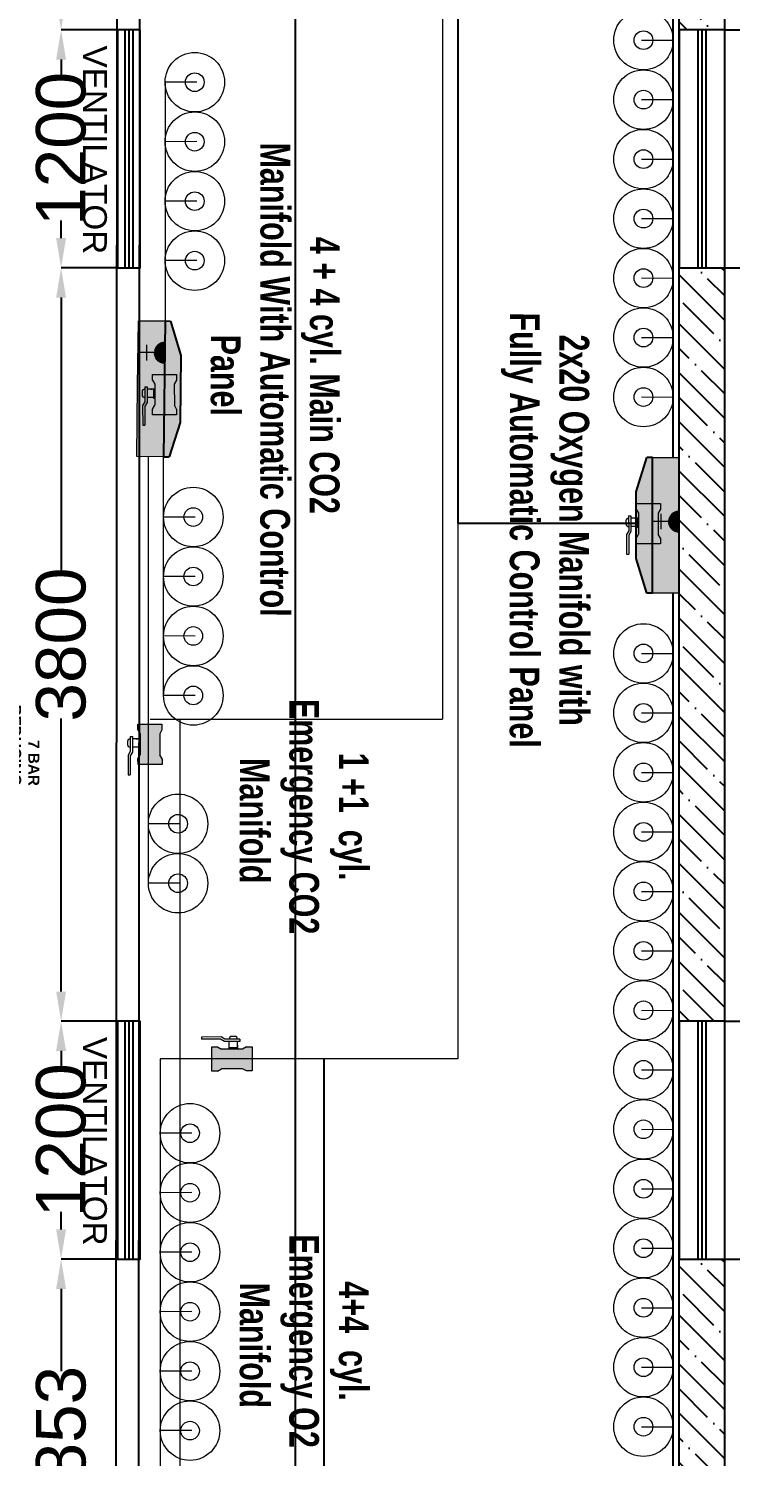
# Model space of a CAD drawing. Header units: metres. Extents: x 11749222 to 11901021, y -3863762 to -3708780.
# Drawn here: x 11754250 to 11757794, y -3724988 to -3717786 of the extents above; entities that cross this region are included whole.
import ezdxf

# ---------------------------------------------------------------- set-up
doc = ezdxf.new("R2010")
doc.units = ezdxf.units.M
doc.header["$MEASUREMENT"] = 0
doc.header["$PDMODE"] = 35
doc.layers.get('0').update_dxf_attribs({"color": 251, "linetype": 'CONTINUOUS'})
doc.layers.get('Defpoints').update_dxf_attribs({"color": 251, "linetype": 'CONTINUOUS'})
for name, color, linetype in [('-AC EQUIP.', 251, 'CONTINUOUS'), ('cont', 7, 'CONTINUOUS'), ('dim ref', 251, 'CONTINUOUS'), ('DOOR', 251, 'CONTINUOUS'), ('EL', 4, 'CONTINUOUS'), ('HS', 251, 'CONTINUOUS'), ('Model-Front', 7, 'CONTINUOUS')]:
    doc.layers.add(name, color=color, linetype=linetype)
for name, color, linetype, lineweight in [('M-OXY-VAC-AIR', 30, 'CONTINUOUS', 18), ('MED O2', 3, 'CONTINUOUS', 9), ('Medi CO2', 30, 'CONTINUOUS', 5), ('MEDI N2O', 5, 'CONTINUOUS', 25), ('MEDI O2', 3, 'CONTINUOUS', 25), ('OXGEN', 90, 'CONTINUOUS', 13)]:
    doc.layers.add(name, color=color, linetype=linetype, lineweight=lineweight)
doc.styles.add('0_RM-NM', font='arial.ttf')
doc.styles.add('FORMATE', font='arialbd.ttf')
doc.styles.add('style3', font='arial.ttf', dxfattribs={"height": 200})
doc.styles.add('TXT4', font='GOTHIC.TTF', dxfattribs={"height": 150})
doc.dimstyles.new('Scale 50', dxfattribs={"dimscale": 0, "dimtxt": 200, "dimasz": 150, "dimexe": 0, "dimexo": 0.1, "dimgap": 0, "dimtad": 0, "dimtoh": 1, "dimdec": 0, "dimzin": 0, "dimdsep": 46, "dimtxsty": '0_RM-NM', "dimcen": 0, "dimdle": 100, "dimclrd": 204, "dimclre": 212, "dimclrt": 224, "dimadec": 0, "dimazin": 0, "dimtfac": 1, "dimtdec": 0, "dimtofl": 0, "dimtmove": 1, "dimatfit": 3, "dimfxl": 0.15, "dimtolj": 1, "dimtzin": 0, "dimlwe": -1, "dimarcsym": 0})

# ---------------------------------------------------------------- blocks, each defined once
blk = doc.blocks.new('A$C5EC920A4')
at = {"ltscale": 5, "true_color": 0x636466}
h = blk.add_hatch(color=251, dxfattribs=at)
h.dxf.hatch_style = 1
h.paths.add_polyline_path([(315, 208.5), (0, 208.5), (0, 78.5), (660, 78.5), (660, 208.5), (315, 208.5), (315, 148.5)])
h.paths.add_polyline_path([(660, 52), (660, 78.5), (0, 78.5), (0, 52), (167.5, 0), (492.5, 0)])
at = {"color": 7, "lineweight": 13, "ltscale": 45}
for p, q in [((315, 208.5), (0, 208.5)), ((0, 208.5), (0, 78.5)), ((660, 208.5), (315, 208.5)), ((660, 78.5), (660, 208.5)), ((0, 78.5), (660, 78.5))]:
    blk.add_line(p, q, dxfattribs=at)
at = {"color": 7, "ltscale": 45}
for p, q in [((0, 78.5), (660, 78.5)), ((0, 78.5), (0, 52)), ((660, 78.5), (660, 52)), ((0, 52), (167.5, 0)), ((492.5, 0), (660, 52)), ((167.5, 0), (492.5, 0))]:
    blk.add_line(p, q, dxfattribs=at)
blk = doc.blocks.new('EL')
at = {"ltscale": 10, "true_color": 0x991b1e}
h = blk.add_hatch(dxfattribs=at)
h.set_pattern_fill('ANSI31', color=244)
h.paths.add_polyline_path([(-50, 0), (50, 0, 1)])
at = {"layer": 'EL', "color": 14, "lineweight": 20}
for p, q in [((-37.5, 87.5), (37.5, 87.5)), ((0, 50), (0, 125)), ((-50, 0), (50, 0))]:
    blk.add_line(p, q, dxfattribs=at)
blk.add_arc((0, 0), 50, 0, 180, dxfattribs=at)
blk = doc.blocks.new('A$C4D064DB7')
at = {"lineweight": 9}
h = blk.add_hatch(color=7, dxfattribs=at)
h.set_gradient(color1=(255, 255, 255), color2=(0, 38, 76), tint=1, name='INVCYLINDER')
h.paths.add_polyline_path([(4.55, 7.11), (3.75, 5.71), (3.75, 3.71), (12.35, 3.71), (12.35, 5.71), (11.55, 7.11), (11.55, 14.68), (12.35, 16.08), (12.35, 18.08), (3.75, 18.08), (3.75, 16.08), (4.55, 14.68)])
at = {"color": 7, "lineweight": 9}
for p, q in [((3.75, 18.08), (12.35, 18.08)), ((3.75, 16.08), (3.75, 18.08)), ((3.75, 16.08), (4.55, 14.68)), ((12.35, 16.08), (11.55, 14.68)), ((12.35, 18.08), (12.35, 16.08)), ((0, 11.9), (0, 10.9)), ((1, 13.69), (1, 8.4)), ((1, 13.69), (1.8, 13.69)), ((1.8, 13.69), (1.8, 8.17)), ((4.05, 12.9), (1.8, 12.9)), ((3.17, 12.9), (3.67, 12.9)), ((4.05, 13.05), (4.05, 9.72)), ((4.05, 13.05), (4.55, 13.05)), ((4.55, 14.68), (4.55, 7.11)), ((11.55, 14.68), (11.55, 7.11)), ((1, 8.4), (0.19, 7.07)), ((0.19, 7.07), (0.19, 0)), ((1.8, 8.17), (0.99, 6.85)), ((0.99, 6.85), (0.99, 0)), ((4.05, 9.9), (1.8, 9.9)), ((3.75, 5.71), (4.55, 7.11)), ((3.75, 3.71), (3.75, 5.71)), ((4.05, 9.72), (4.55, 9.72)), ((12.35, 5.71), (11.55, 7.11)), ((12.35, 5.71), (12.35, 3.71)), ((12.35, 3.71), (3.75, 3.71)), ((0.19, 0), (0.99, 0))]:
    blk.add_line(p, q, dxfattribs=at)
for centre, start, end in [((1, 11.9), 90, 180), ((1, 10.9), 180, 270)]:
    blk.add_arc(centre, 1, start, end, dxfattribs=at)
blk = doc.blocks.new('A$C33F65F14')
at = {"layer": 'Model-Front', "color": 152, "true_color": 0x2776bb}
blk.add_lwpolyline([(0, 337.7), (0, 222.7), (1200, 222.7), (1200, 337.7)], close=True, dxfattribs=at)
for points in [[(0, 300.2), (1200, 300.2)], [(0, 280.2), (1200, 280.2)], [(0, 260.2), (1200, 260.2)]]:
    blk.add_lwpolyline(points, dxfattribs=at)
at = {"layer": 'dim ref', "color": 5, "insert": (79, 169.5), "char_height": 120, "width": 1338.76, "attachment_point": 1, "rotation": 359.99947, "style": 'style3'}
blk.add_mtext('VENTILATOR', dxfattribs=at)
blk = doc.blocks.new('*D47')
at = {"layer": 'Defpoints', "color": 0, "ltscale": 500, "transparency": 16777216}
for p in [(11757764.6, -3713014.8), (11757764.6, -3717792.7), (11758116.7, -3717792.7)]:
    blk.add_point(p, dxfattribs=at)
at = {"layer": 'MEDI O2', "color": 212, "ltscale": 500, "transparency": 16777216}
for p, q in [((11757764.7, -3713014.8), (11758116.7, -3713014.8)), ((11757764.7, -3717792.7), (11758116.7, -3717792.7))]:
    blk.add_line(p, q, dxfattribs=at)
at = {"layer": 'MEDI O2', "color": 204, "lineweight": -2, "ltscale": 500, "transparency": 16777216}
for p, q in [((11758116.7, -3713164.8), (11758116.7, -3715025.2)), ((11758116.7, -3717642.7), (11758116.7, -3715782.3))]:
    blk.add_line(p, q, dxfattribs=at)
at = {"layer": 'MEDI O2', "color": 204, "ltscale": 500, "transparency": 16777216}
for points in [[(11758091.7, -3713164.8), (11758141.7, -3713164.8), (11758116.7, -3713014.8)], [(11758091.7, -3717642.7), (11758141.7, -3717642.7), (11758116.7, -3717792.7)]]:
    blk.add_solid(points, dxfattribs=at)
at = {"layer": 'MEDI O2', "color": 224, "ltscale": 500, "transparency": 16777216, "insert": (11758116.7, -3715403.8), "char_height": 250, "attachment_point": 5, "rotation": 90, "style": '0_RM-NM'}
blk.add_mtext('\\A1;4778', dxfattribs=at)
blk = doc.blocks.new('*D48')
at = {"layer": 'Defpoints', "color": 0, "ltscale": 500, "transparency": 16777216}
for p in [(11757764.6, -3718992.7), (11757764.6, -3722792.7), (11758116.7, -3722792.7)]:
    blk.add_point(p, dxfattribs=at)
at = {"layer": 'MEDI O2', "color": 212, "ltscale": 500, "transparency": 16777216}
for p, q in [((11757764.7, -3718992.7), (11758116.7, -3718992.7)), ((11757764.7, -3722792.7), (11758116.7, -3722792.7))]:
    blk.add_line(p, q, dxfattribs=at)
at = {"layer": 'MEDI O2', "color": 204, "lineweight": -2, "ltscale": 500, "transparency": 16777216}
for p, q in [((11758116.7, -3719142.7), (11758116.7, -3720519.9)), ((11758116.7, -3722642.7), (11758116.7, -3721265.5))]:
    blk.add_line(p, q, dxfattribs=at)
at = {"layer": 'MEDI O2', "color": 204, "ltscale": 500, "transparency": 16777216}
for points in [[(11758091.7, -3719142.7), (11758141.7, -3719142.7), (11758116.7, -3718992.7)], [(11758091.7, -3722642.7), (11758141.7, -3722642.7), (11758116.7, -3722792.7)]]:
    blk.add_solid(points, dxfattribs=at)
at = {"layer": 'MEDI O2', "color": 224, "ltscale": 500, "transparency": 16777216, "insert": (11758116.7, -3720892.7), "char_height": 250, "attachment_point": 5, "rotation": 90, "style": '0_RM-NM'}
blk.add_mtext('\\A1;3800', dxfattribs=at)
blk = doc.blocks.new('*D49')
at = {"layer": 'Defpoints', "color": 0, "ltscale": 500, "transparency": 16777216}
for p in [(11757764.6, -3723992.7), (11757764.6, -3727213.9), (11758116.7, -3727213.9)]:
    blk.add_point(p, dxfattribs=at)
at = {"layer": 'MEDI O2', "color": 212, "ltscale": 500, "transparency": 16777216}
for p, q in [((11757764.7, -3723992.7), (11758116.7, -3723992.7)), ((11757764.7, -3727213.9), (11758116.7, -3727213.9))]:
    blk.add_line(p, q, dxfattribs=at)
at = {"layer": 'MEDI O2', "color": 204, "lineweight": -2, "ltscale": 500, "transparency": 16777216}
for p, q in [((11758116.7, -3724142.7), (11758116.7, -3725254.3)), ((11758116.7, -3727063.9), (11758116.7, -3725952.4))]:
    blk.add_line(p, q, dxfattribs=at)
at = {"layer": 'MEDI O2', "color": 204, "ltscale": 500, "transparency": 16777216}
for points in [[(11758091.7, -3724142.7), (11758141.7, -3724142.7), (11758116.7, -3723992.7)], [(11758091.7, -3727063.9), (11758141.7, -3727063.9), (11758116.7, -3727213.9)]]:
    blk.add_solid(points, dxfattribs=at)
at = {"layer": 'MEDI O2', "color": 224, "ltscale": 500, "transparency": 16777216, "insert": (11758116.7, -3725603.3), "char_height": 250, "attachment_point": 5, "rotation": 90, "style": '0_RM-NM'}
blk.add_mtext('\\A1;3221', dxfattribs=at)
blk = doc.blocks.new('*D56')
at = {"layer": 'Defpoints', "color": 0, "ltscale": 500, "transparency": 16777216}
for p in [(11757764.6, -3717792.7), (11757764.6, -3718992.7), (11758116.7, -3718992.7)]:
    blk.add_point(p, dxfattribs=at)
at = {"layer": 'MEDI O2', "color": 212, "ltscale": 500, "transparency": 16777216}
for p, q in [((11757764.7, -3717792.7), (11758116.7, -3717792.7)), ((11757764.7, -3718992.7), (11758116.7, -3718992.7))]:
    blk.add_line(p, q, dxfattribs=at)
at = {"layer": 'MEDI O2', "color": 204, "lineweight": -2, "ltscale": 500, "transparency": 16777216}
for p, q in [((11758116.7, -3717942.7), (11758116.7, -3718031.6)), ((11758116.7, -3718842.7), (11758116.7, -3718753.8))]:
    blk.add_line(p, q, dxfattribs=at)
at = {"layer": 'MEDI O2', "color": 204, "ltscale": 500, "transparency": 16777216}
for points in [[(11758091.7, -3717942.7), (11758141.7, -3717942.7), (11758116.7, -3717792.7)], [(11758091.7, -3718842.7), (11758141.7, -3718842.7), (11758116.7, -3718992.7)]]:
    blk.add_solid(points, dxfattribs=at)
at = {"layer": 'MEDI O2', "color": 224, "ltscale": 500, "transparency": 16777216, "insert": (11758116.7, -3718392.7), "char_height": 250, "attachment_point": 5, "rotation": 90, "style": '0_RM-NM'}
blk.add_mtext('\\A1;1200', dxfattribs=at)
blk = doc.blocks.new('*D57')
at = {"layer": 'Defpoints', "color": 0, "ltscale": 500, "transparency": 16777216}
for p in [(11757764.6, -3722792.7), (11757764.6, -3723992.7), (11758116.7, -3723992.7)]:
    blk.add_point(p, dxfattribs=at)
at = {"layer": 'MEDI O2', "color": 212, "ltscale": 500, "transparency": 16777216}
for p, q in [((11757764.7, -3722792.7), (11758116.7, -3722792.7)), ((11757764.7, -3723992.7), (11758116.7, -3723992.7))]:
    blk.add_line(p, q, dxfattribs=at)
at = {"layer": 'MEDI O2', "color": 204, "lineweight": -2, "ltscale": 500, "transparency": 16777216}
for p, q in [((11758116.7, -3722942.7), (11758116.7, -3723031.6)), ((11758116.7, -3723842.7), (11758116.7, -3723753.8))]:
    blk.add_line(p, q, dxfattribs=at)
at = {"layer": 'MEDI O2', "color": 204, "ltscale": 500, "transparency": 16777216}
for points in [[(11758091.7, -3722942.7), (11758141.7, -3722942.7), (11758116.7, -3722792.7)], [(11758091.7, -3723842.7), (11758141.7, -3723842.7), (11758116.7, -3723992.7)]]:
    blk.add_solid(points, dxfattribs=at)
at = {"layer": 'MEDI O2', "color": 224, "ltscale": 500, "transparency": 16777216, "insert": (11758116.7, -3723392.7), "char_height": 250, "attachment_point": 5, "rotation": 90, "style": '0_RM-NM'}
blk.add_mtext('\\A1;1200', dxfattribs=at)
blk = doc.blocks.new('*D59')
at = {"layer": 'Defpoints', "color": 0, "ltscale": 500, "transparency": 16777216}
for p in [(11754698.6, -3713992.7), (11754414.3, -3717792.7), (11754697.8, -3717792.7)]:
    blk.add_point(p, dxfattribs=at)
at = {"layer": 'MEDI O2', "color": 212, "ltscale": 500, "transparency": 16777216}
for p, q in [((11754698.5, -3713992.7), (11754414.3, -3713992.7)), ((11754697.7, -3717792.7), (11754414.3, -3717792.7))]:
    blk.add_line(p, q, dxfattribs=at)
at = {"layer": 'MEDI O2', "color": 204, "lineweight": -2, "ltscale": 500, "transparency": 16777216}
for p, q in [((11754414.3, -3714142.7), (11754414.3, -3715519.9)), ((11754414.3, -3717642.7), (11754414.3, -3716265.5))]:
    blk.add_line(p, q, dxfattribs=at)
at = {"layer": 'MEDI O2', "color": 204, "ltscale": 500, "transparency": 16777216}
for points in [[(11754389.3, -3714142.7), (11754439.3, -3714142.7), (11754414.3, -3713992.7)], [(11754389.3, -3717642.7), (11754439.3, -3717642.7), (11754414.3, -3717792.7)]]:
    blk.add_solid(points, dxfattribs=at)
at = {"layer": 'MEDI O2', "color": 224, "ltscale": 500, "transparency": 16777216, "insert": (11754414.3, -3715892.7), "char_height": 250, "attachment_point": 5, "rotation": 90, "style": '0_RM-NM'}
blk.add_mtext('\\A1;3800', dxfattribs=at)
blk = doc.blocks.new('*D60')
at = {"layer": 'Defpoints', "color": 0, "ltscale": 500, "transparency": 16777216}
for p in [(11754697.8, -3717792.7), (11754414.3, -3718992.7), (11754698.6, -3718992.7)]:
    blk.add_point(p, dxfattribs=at)
at = {"layer": 'MEDI O2', "color": 212, "ltscale": 500, "transparency": 16777216}
for p, q in [((11754697.7, -3717792.7), (11754414.3, -3717792.7)), ((11754698.5, -3718992.7), (11754414.3, -3718992.7))]:
    blk.add_line(p, q, dxfattribs=at)
at = {"layer": 'MEDI O2', "color": 204, "lineweight": -2, "ltscale": 500, "transparency": 16777216}
for p, q in [((11754414.3, -3717942.7), (11754414.3, -3718031.6)), ((11754414.3, -3718842.7), (11754414.3, -3718753.8))]:
    blk.add_line(p, q, dxfattribs=at)
at = {"layer": 'MEDI O2', "color": 204, "ltscale": 500, "transparency": 16777216}
for points in [[(11754389.3, -3717942.7), (11754439.3, -3717942.7), (11754414.3, -3717792.7)], [(11754389.3, -3718842.7), (11754439.3, -3718842.7), (11754414.3, -3718992.7)]]:
    blk.add_solid(points, dxfattribs=at)
at = {"layer": 'MEDI O2', "color": 224, "ltscale": 500, "transparency": 16777216, "insert": (11754414.3, -3718392.7), "char_height": 250, "attachment_point": 5, "rotation": 90, "style": '0_RM-NM'}
blk.add_mtext('\\A1;1200', dxfattribs=at)
blk = doc.blocks.new('*D61')
at = {"layer": 'Defpoints', "color": 0, "ltscale": 500, "transparency": 16777216}
for p in [(11754698.6, -3718992.7), (11754414.3, -3722792.7), (11754698.6, -3722792.7)]:
    blk.add_point(p, dxfattribs=at)
at = {"layer": 'MEDI O2', "color": 212, "ltscale": 500, "transparency": 16777216}
for p, q in [((11754698.5, -3718992.7), (11754414.3, -3718992.7)), ((11754698.5, -3722792.7), (11754414.3, -3722792.7))]:
    blk.add_line(p, q, dxfattribs=at)
at = {"layer": 'MEDI O2', "color": 204, "lineweight": -2, "ltscale": 500, "transparency": 16777216}
for p, q in [((11754414.3, -3719142.7), (11754414.3, -3720519.9)), ((11754414.3, -3722642.7), (11754414.3, -3721265.5))]:
    blk.add_line(p, q, dxfattribs=at)
at = {"layer": 'MEDI O2', "color": 204, "ltscale": 500, "transparency": 16777216}
for points in [[(11754389.3, -3719142.7), (11754439.3, -3719142.7), (11754414.3, -3718992.7)], [(11754389.3, -3722642.7), (11754439.3, -3722642.7), (11754414.3, -3722792.7)]]:
    blk.add_solid(points, dxfattribs=at)
at = {"layer": 'MEDI O2', "color": 224, "ltscale": 500, "transparency": 16777216, "insert": (11754414.3, -3720892.7), "char_height": 250, "attachment_point": 5, "rotation": 90, "style": '0_RM-NM'}
blk.add_mtext('\\A1;3800', dxfattribs=at)
blk = doc.blocks.new('*D62')
at = {"layer": 'Defpoints', "color": 0, "ltscale": 500, "transparency": 16777216}
for p in [(11754698.6, -3722792.7), (11754414.3, -3723992.7), (11754698.6, -3723992.7)]:
    blk.add_point(p, dxfattribs=at)
at = {"layer": 'MEDI O2', "color": 212, "ltscale": 500, "transparency": 16777216}
for p, q in [((11754698.5, -3722792.7), (11754414.3, -3722792.7)), ((11754698.5, -3723992.7), (11754414.3, -3723992.7))]:
    blk.add_line(p, q, dxfattribs=at)
at = {"layer": 'MEDI O2', "color": 204, "lineweight": -2, "ltscale": 500, "transparency": 16777216}
for p, q in [((11754414.3, -3722942.7), (11754414.3, -3723031.6)), ((11754414.3, -3723842.7), (11754414.3, -3723753.8))]:
    blk.add_line(p, q, dxfattribs=at)
at = {"layer": 'MEDI O2', "color": 204, "ltscale": 500, "transparency": 16777216}
for points in [[(11754389.3, -3722942.7), (11754439.3, -3722942.7), (11754414.3, -3722792.7)], [(11754389.3, -3723842.7), (11754439.3, -3723842.7), (11754414.3, -3723992.7)]]:
    blk.add_solid(points, dxfattribs=at)
at = {"layer": 'MEDI O2', "color": 224, "ltscale": 500, "transparency": 16777216, "insert": (11754414.3, -3723392.7), "char_height": 250, "attachment_point": 5, "rotation": 90, "style": '0_RM-NM'}
blk.add_mtext('\\A1;1200', dxfattribs=at)
blk = doc.blocks.new('*D63')
at = {"layer": 'Defpoints', "color": 0, "ltscale": 500, "transparency": 16777216}
for p in [(11754698.6, -3723992.7), (11754414.3, -3725845.8), (11754697.4, -3725845.8)]:
    blk.add_point(p, dxfattribs=at)
at = {"layer": 'MEDI O2', "color": 212, "ltscale": 500, "transparency": 16777216}
for p, q in [((11754698.5, -3723992.7), (11754414.3, -3723992.7)), ((11754697.3, -3725845.8), (11754414.3, -3725845.8))]:
    blk.add_line(p, q, dxfattribs=at)
at = {"layer": 'MEDI O2', "color": 204, "lineweight": -2, "ltscale": 500, "transparency": 16777216}
for p, q in [((11754414.3, -3724142.7), (11754414.3, -3724557.7)), ((11754414.3, -3725695.8), (11754414.3, -3725280.8))]:
    blk.add_line(p, q, dxfattribs=at)
at = {"layer": 'MEDI O2', "color": 204, "ltscale": 500, "transparency": 16777216}
for points in [[(11754389.3, -3724142.7), (11754439.3, -3724142.7), (11754414.3, -3723992.7)], [(11754389.3, -3725695.8), (11754439.3, -3725695.8), (11754414.3, -3725845.8)]]:
    blk.add_solid(points, dxfattribs=at)
at = {"layer": 'MEDI O2', "color": 224, "ltscale": 500, "transparency": 16777216, "insert": (11754414.3, -3724919.3), "char_height": 250, "attachment_point": 5, "rotation": 90, "style": '0_RM-NM'}
blk.add_mtext('\\A1;1853', dxfattribs=at)

msp = doc.modelspace()

# ---------------------------------------------------------------- hatches: boundary and pattern name
at = {"layer": 'HS', "ltscale": 500, "true_color": 0x636466}
h = msp.add_hatch(dxfattribs=at)
h.set_pattern_fill('ANSI35', color=251, scale=700, angle=450)
h.set_pattern_definition([(135, (8051864.42, -15065749.04), (-123.7436867, -123.7436867), []), (135, (8051864.42, -15065625.3), (-123.7436867, -123.7436867), [218.75, -43.75, 0, -43.75])])
edge = h.paths.add_edge_path()
edge.add_line((11757534.6, -3717793.2), (11757764.6, -3717792.2))
edge.add_line((11757764.6, -3717792.2), (11757764.6, -3713014.8))
edge.add_line((11757764.6, -3713014.8), (11757534.6, -3713014.8))
edge.add_line((11757534.6, -3713014.8), (11757534.6, -3717792.7))
h = msp.add_hatch(dxfattribs=at)
h.set_pattern_fill('ANSI35', color=251, scale=700, angle=450)
h.set_pattern_definition([(135, (8051864.41, -15071726.98), (-123.7436867, -123.7436867), []), (135, (8051864.41, -15071603.23), (-123.7436867, -123.7436867), [218.75, -43.75, 0, -43.75])])
edge = h.paths.add_edge_path()
edge.add_line((11757534.6, -3722793.7), (11757764.6, -3722792.7))
edge.add_line((11757764.6, -3722792.7), (11757764.6, -3718992.7))
edge.add_line((11757764.6, -3718992.7), (11757534.6, -3718992.7))
edge.add_line((11757534.6, -3718992.7), (11757534.6, -3722792.7))
h = msp.add_hatch(dxfattribs=at)
h.set_pattern_fill('ANSI35', color=251, scale=700, angle=450)
h.set_pattern_definition([(135, (8051864.42, -15076726.98), (-123.7436867, -123.7436867), []), (135, (8051864.42, -15076603.23), (-123.7436867, -123.7436867), [218.75, -43.75, 0, -43.75])])
edge = h.paths.add_edge_path()
edge.add_line((11757534.6, -3726983.9), (11757764.6, -3727213.9))
edge.add_line((11757764.6, -3727213.9), (11757764.6, -3723992.7))
edge.add_line((11757764.6, -3723992.7), (11757534.6, -3723992.7))
edge.add_line((11757534.6, -3723992.7), (11757534.6, -3726945.6))

# ---------------------------------------------------------------- linework, layer by layer
at = {"layer": 'M-OXY-VAC-AIR', "color": 30, "lineweight": 15}
for p, q in [((11754939.3, -3718056.6), (11754939.3, -3719260.8)), ((11754931.8, -3721149.2), (11754931.8, -3719945.4)), ((11754864.4, -3721269.8), (11756340.5, -3721269.8))]:
    msp.add_line(p, q, dxfattribs=at)
at = {"layer": 'M-OXY-VAC-AIR', "color": 3, "lineweight": 15}
for points in [[(11757344.7, -3717844), (11757504.5, -3717844.5)], [(11757344.7, -3718144), (11757504.5, -3718144.5)], [(11757344.7, -3718444), (11757504.5, -3718444.5)], [(11757344.7, -3718744), (11757504.5, -3718744.5)], [(11757344.7, -3719044), (11757504.5, -3719044.5)], [(11757344.7, -3719344), (11757504.5, -3719344.5)], [(11757344.7, -3719644), (11757504.5, -3719644.5)], [(11756417.5, -3720281.8), (11756417.5, -3722982.5), (11754915.3, -3722982.5), (11754915.3, -3725457.5)], [(11757344.7, -3720938), (11757504.5, -3720937.6)], [(11757344.7, -3721238), (11757504.5, -3721237.6)], [(11757344.7, -3721538), (11757504.5, -3721537.6)], [(11757344.7, -3721838), (11757504.5, -3721837.6)], [(11757344.7, -3722138), (11757504.5, -3722137.6)], [(11757344.7, -3722438), (11757504.5, -3722437.6)], [(11757344.7, -3722738), (11757504.5, -3722737.6)], [(11757344.7, -3723038), (11757504.5, -3723037.6)], [(11755075.2, -3723357.1), (11754915.3, -3723357.5)], [(11757344.7, -3723338), (11757504.5, -3723337.6)], [(11755075.2, -3723657.1), (11754915.3, -3723657.5)], [(11757344.7, -3723638), (11757504.5, -3723637.6)], [(11757344.7, -3723938), (11757504.5, -3723937.6)], [(11755075.2, -3723957.1), (11754915.3, -3723957.5)], [(11757344.7, -3724238), (11757504.5, -3724237.6)], [(11755075.2, -3724257.1), (11754915.3, -3724257.5)], [(11755075.2, -3724557.1), (11754915.3, -3724557.5)], [(11757344.7, -3724538), (11757504.5, -3724537.6)], [(11755075.2, -3724857.1), (11754915.3, -3724857.5)], [(11757344.7, -3724838), (11757504.5, -3724837.6)]]:
    msp.add_lwpolyline(points, dxfattribs=at)
at = {"layer": 'M-OXY-VAC-AIR', "color": 30, "lineweight": 15}
for points in [[(11755099.2, -3718056.2), (11754939.3, -3718056.6)], [(11755099.2, -3718356.2), (11754939.3, -3718356.6)], [(11755099.2, -3718656.2), (11754939.3, -3718656.6)], [(11755099.2, -3718956.2), (11754939.3, -3718956.6)], [(11754855.1, -3722096.7), (11754855.1, -3719944.5)], [(11755091.7, -3720250), (11754931.8, -3720249.6)], [(11755091.7, -3720550), (11754931.8, -3720549.6)], [(11755091.7, -3720850), (11754931.8, -3720849.6)], [(11755091.7, -3721150), (11754931.8, -3721149.6)], [(11755014.9, -3721796.3), (11754855.1, -3721796.7)], [(11755014.9, -3722096.3), (11754855.1, -3722096.7)]]:
    msp.add_lwpolyline(points, dxfattribs=at)
at = {"layer": 'M-OXY-VAC-AIR', "color": 3, "lineweight": 15}
for centre, radius in [((11757354.5, -3717844.5), 150), ((11757354.5, -3717844.5), 47.1), ((11757354.5, -3718144.5), 150), ((11757354.5, -3718144.5), 47.1), ((11757354.5, -3718444.5), 150), ((11757354.5, -3718444.5), 47.1), ((11757354.5, -3718744.5), 150), ((11757354.5, -3718744.5), 47.1), ((11757354.5, -3719044.5), 150), ((11757354.5, -3719044.5), 47.1), ((11757354.5, -3719344.5), 150), ((11757354.5, -3719344.5), 47.1), ((11757354.5, -3719644.5), 150), ((11757354.5, -3719644.5), 47.1), ((11757354.5, -3720937.6), 150), ((11757354.5, -3720937.6), 47.1), ((11757354.5, -3721237.6), 150), ((11757354.5, -3721237.6), 47.1), ((11757354.5, -3721537.6), 150), ((11757354.5, -3721537.6), 47.1), ((11757354.5, -3721837.6), 150), ((11757354.5, -3721837.6), 47.1), ((11757354.5, -3722137.6), 150), ((11757354.5, -3722137.6), 47.1), ((11757354.5, -3722437.6), 150), ((11757354.5, -3722437.6), 47.1), ((11757354.5, -3722737.6), 150), ((11757354.5, -3722737.6), 47.1), ((11757354.5, -3723037.6), 150), ((11757354.5, -3723037.6), 47.1), ((11755065.3, -3723357.5), 150), ((11757354.5, -3723337.6), 150), ((11757354.5, -3723337.6), 47.1), ((11755065.3, -3723357.5), 47.1), ((11755065.3, -3723657.5), 150), ((11757354.5, -3723637.6), 150), ((11757354.5, -3723637.6), 47.1), ((11755065.3, -3723657.5), 47.1), ((11755065.3, -3723957.5), 150), ((11757354.5, -3723937.6), 150), ((11755065.3, -3723957.5), 47.1), ((11757354.5, -3723937.6), 47.1), ((11757354.5, -3724237.6), 150), ((11755065.3, -3724257.5), 150), ((11755065.3, -3724257.5), 47.1), ((11757354.5, -3724237.6), 47.1), ((11755065.3, -3724557.5), 150), ((11757354.5, -3724537.6), 150), ((11755065.3, -3724557.5), 47.1), ((11757354.5, -3724537.6), 47.1), ((11755065.3, -3724857.5), 150), ((11757354.5, -3724837.6), 150), ((11755065.3, -3724857.5), 47.1), ((11757354.5, -3724837.6), 47.1)]:
    msp.add_circle(centre, radius, dxfattribs=at)
at = {"layer": 'M-OXY-VAC-AIR', "color": 30, "lineweight": 15}
for centre, radius in [((11755089.3, -3718056.6), 150), ((11755089.3, -3718056.6), 47.1), ((11755089.3, -3718356.6), 150), ((11755089.3, -3718356.6), 47.1), ((11755089.3, -3718656.6), 150), ((11755089.3, -3718656.6), 47.1), ((11755089.3, -3718956.6), 150), ((11755089.3, -3718956.6), 47.1), ((11755081.8, -3720249.6), 150), ((11755081.8, -3720249.6), 47.1), ((11755081.8, -3720549.6), 150), ((11755081.8, -3720549.6), 47.1), ((11755081.8, -3720849.6), 150), ((11755081.8, -3720849.6), 47.1), ((11755081.8, -3721149.6), 150), ((11755081.8, -3721149.6), 47.1), ((11755005.1, -3721796.7), 150), ((11755005.1, -3721796.7), 47.1), ((11755005.1, -3722096.7), 150), ((11755005.1, -3722096.7), 47.1)]:
    msp.add_circle(centre, radius, dxfattribs=at)
at = {"layer": 'Medi CO2'}
msp.add_lwpolyline([(11750764.6, -3712271.8), (11756340.5, -3712271.8), (11756340.5, -3721269.1)], dxfattribs=at)
at = {"layer": 'Medi CO2', "color": 30, "linetype": 'ByBlock', "lineweight": 15}
msp.add_lwpolyline([(11755014.8, -3726780.7), (11755014.8, -3721269.1)], dxfattribs=at)
at = {"layer": 'MEDI N2O'}
msp.add_lwpolyline([(11755597.6, -3726780.7), (11755597.6, -3715137.4)], dxfattribs=at)
at = {"layer": 'MEDI O2', "color": 8, "ltscale": 500}
for p, q in [((11754698.8, -3712518.5), (11754690.2, -3725845.8)), ((11754813.8, -3712518.6), (11754805.2, -3725845.9))]:
    msp.add_line(p, q, dxfattribs=at)
at = {"layer": 'MEDI O2', "ltscale": 500}
for p, q in [((11757504.5, -3719948.7), (11757504.5, -3713944.4)), ((11757504.5, -3726637.6), (11757504.5, -3720633.3))]:
    msp.add_line(p, q, dxfattribs=at)
at = {"layer": 'MEDI O2', "color": 8, "ltscale": 500}
for points in [[(11755270.7, -3711213.3), (11750764.6, -3711213.3), (11750764.6, -3727213.3), (11757764.6, -3727213.3), (11757764.6, -3711213.3), (11757270.7, -3711213.3)], [(11757534.6, -3726983.3), (11757534.6, -3726983.3), (11757534.6, -3711443.3), (11757245.7, -3711443.3)]]:
    msp.add_lwpolyline(points, dxfattribs=at)
at = {"layer": 'MEDI O2'}
for points in [[(11750764.6, -3711671.8), (11756417.5, -3711671.8), (11756417.5, -3720281.1), (11757318.3, -3720281.1), (11757318.4, -3720280.9)], [(11755743.3, -3726780.7), (11755743.3, -3722981.8)]]:
    msp.add_lwpolyline(points, dxfattribs=at)
at = {"layer": 'Model-Front', "color": 152, "true_color": 0x2776bb}
for points in [[(11757764.6, -3717792.7), (11757534.6, -3717792.7), (11757534.6, -3718992.7), (11757764.6, -3718992.7)], [(11757764.6, -3722792.7), (11757534.6, -3722792.7), (11757534.6, -3723992.7), (11757764.6, -3723992.7)]]:
    msp.add_lwpolyline(points, close=True, dxfattribs=at)
for points in [[(11757629.6, -3717792.7), (11757629.6, -3718992.7)], [(11757649.6, -3717792.7), (11757649.6, -3718992.7)], [(11757669.6, -3717792.7), (11757669.6, -3718992.7)], [(11757629.6, -3722792.7), (11757629.6, -3723992.7)], [(11757649.6, -3722792.7), (11757649.6, -3723992.7)], [(11757669.6, -3722792.7), (11757669.6, -3723992.7)]]:
    msp.add_lwpolyline(points, dxfattribs=at)

# ---------------------------------------------------------------- block references
at = {"layer": '-AC EQUIP.', "lineweight": 15, "ltscale": 10, "xscale": -1.037200455045991, "yscale": 1.037200455045991, "zscale": 1.037200455045991}
for p, rotation in [((11755020.7, -3719261.7), 89.37153093351344), ((11757318.4, -3720633.3), 270), ((11757318.4, -3720633.3), 270)]:
    msp.add_blockref('A$C5EC920A4', p, dxfattribs=dict(at, rotation=rotation))
at = {"layer": 'cont', "lineweight": 15, "xscale": 1.037200455045991, "yscale": 1.037200455045991, "zscale": 1.037200455045991, "rotation": 89.99999999999999}
for p in [(11754938.1, -3719420.6), (11757534.6, -3720272.2)]:
    msp.add_blockref('EL', p, dxfattribs=at)
at = {"layer": 'DOOR', "color": 0, "lineweight": 15, "xscale": 14.10749453407537, "yscale": 14.10749453407537, "zscale": 14.10749453407537}
for p, rotation in [((11754823.6, -3719786.7), 0.177615895680759), ((11757266.3, -3720437.4), 0.177615895680759), ((11754749.9, -3721550.2), 0.177615895680759), ((11755123.2, -3722869.7), 270.1776158956807)]:
    msp.add_blockref('A$C4D064DB7', p, dxfattribs=dict(at, rotation=rotation))
at = {"layer": 'MEDI O2', "ltscale": 500, "rotation": 270}
for p in [(11754475.9, -3717792.7), (11754475.9, -3722792.7)]:
    msp.add_blockref('A$C33F65F14', p, dxfattribs=at)

# ---------------------------------------------------------------- texts
at = {"layer": 'MED O2', "color": 242, "insert": (11754304.3, -3720942.2), "char_height": 55, "attachment_point": 1, "rotation": 270, "style": 'FORMATE'}
msp.add_mtext_dynamic_manual_height_columns('\\pxqr;7 BAR \\PREDUCING STATION', width=663.356, gutter_width=1, heights=[0], dxfattribs=at)
at = {"layer": 'OXGEN', "color": 30, "lineweight": 15, "ltscale": 3, "true_color": 0xf26722, "char_height": 150, "attachment_point": 2, "rotation": 269.96409, "style": 'TXT4'}
for s, width, insert in [('{\\fSwis721 LtCn BT|b1|i0|c0|p34;4 + 4 cyl. Main CO2\\P Manifold With Automatic Control Panel}', 2578.255, (11755820.4, -3719535.2)), ('{\\fSwis721 LtCn BT|b1|i0|c0|p34;2x20 Oxygen Manifold with \\PFully Automatic Control Panel}', 2443.867, (11757080, -3720315.9, 0)), ('{\\fSwis721 LtCn BT|b1|i0|c0|p34;1 +1  cyl. Emergency CO2\\P Manifold }', 1510.655, (11755966.8, -3721760.6)), ('{\\fSwis721 LtCn BT|b1|i0|c0|p34;4+4  cyl. Emergency O2\\P Manifold }', 1409.011, (11755966.8, -3724406))]:
    msp.add_mtext_dynamic_manual_height_columns(s, width=width, gutter_width=5000, heights=[0], dxfattribs=dict(at, insert=insert))

# ---------------------------------------------------------------- dimensions: what is measured, and where the dimension line sits
at = {"layer": 'MEDI O2', "ltscale": 500}
for base, p1, p2, picture, middle in [((11758116.7, -3717792.7), (11757764.6, -3713014.8), (11757764.6, -3717792.7), '*D47', (11758116.7, -3715403.8)), ((11754414.3, -3717792.7), (11754698.6, -3713992.7), (11754697.8, -3717792.7), '*D59', (11754414.3, -3715892.7)), ((11754414.3, -3718992.7), (11754697.8, -3717792.7), (11754698.6, -3718992.7), '*D60', (11754414.3, -3718392.7)), ((11758116.7, -3718992.7), (11757764.6, -3717792.7), (11757764.6, -3718992.7), '*D56', (11758116.7, -3718392.7)), ((11754414.3, -3722792.7), (11754698.6, -3718992.7), (11754698.6, -3722792.7), '*D61', (11754414.3, -3720892.7)), ((11758116.7, -3722792.7), (11757764.6, -3718992.7), (11757764.6, -3722792.7), '*D48', (11758116.7, -3720892.7)), ((11754414.3, -3723992.7), (11754698.6, -3722792.7), (11754698.6, -3723992.7), '*D62', (11754414.3, -3723392.7)), ((11758116.7, -3723992.7), (11757764.6, -3722792.7), (11757764.6, -3723992.7), '*D57', (11758116.7, -3723392.7)), ((11754414.3, -3725845.8), (11754698.6, -3723992.7), (11754697.4, -3725845.8), '*D63', (11754414.3, -3724919.3)), ((11758116.7, -3727213.9), (11757764.6, -3723992.7), (11757764.6, -3727213.9), '*D49', (11758116.7, -3725603.3))]:
    dim = msp.add_linear_dim(base=base, p1=p1, p2=p2, angle=270, dimstyle='Scale 50', override={"dimscale": 1, "dimtxt": 250}, dxfattribs=at)
    dim.commit()
    dim.dimension.update_dxf_attribs({"geometry": picture, "text_midpoint": middle})

doc.saveas('drawing.dxf')
